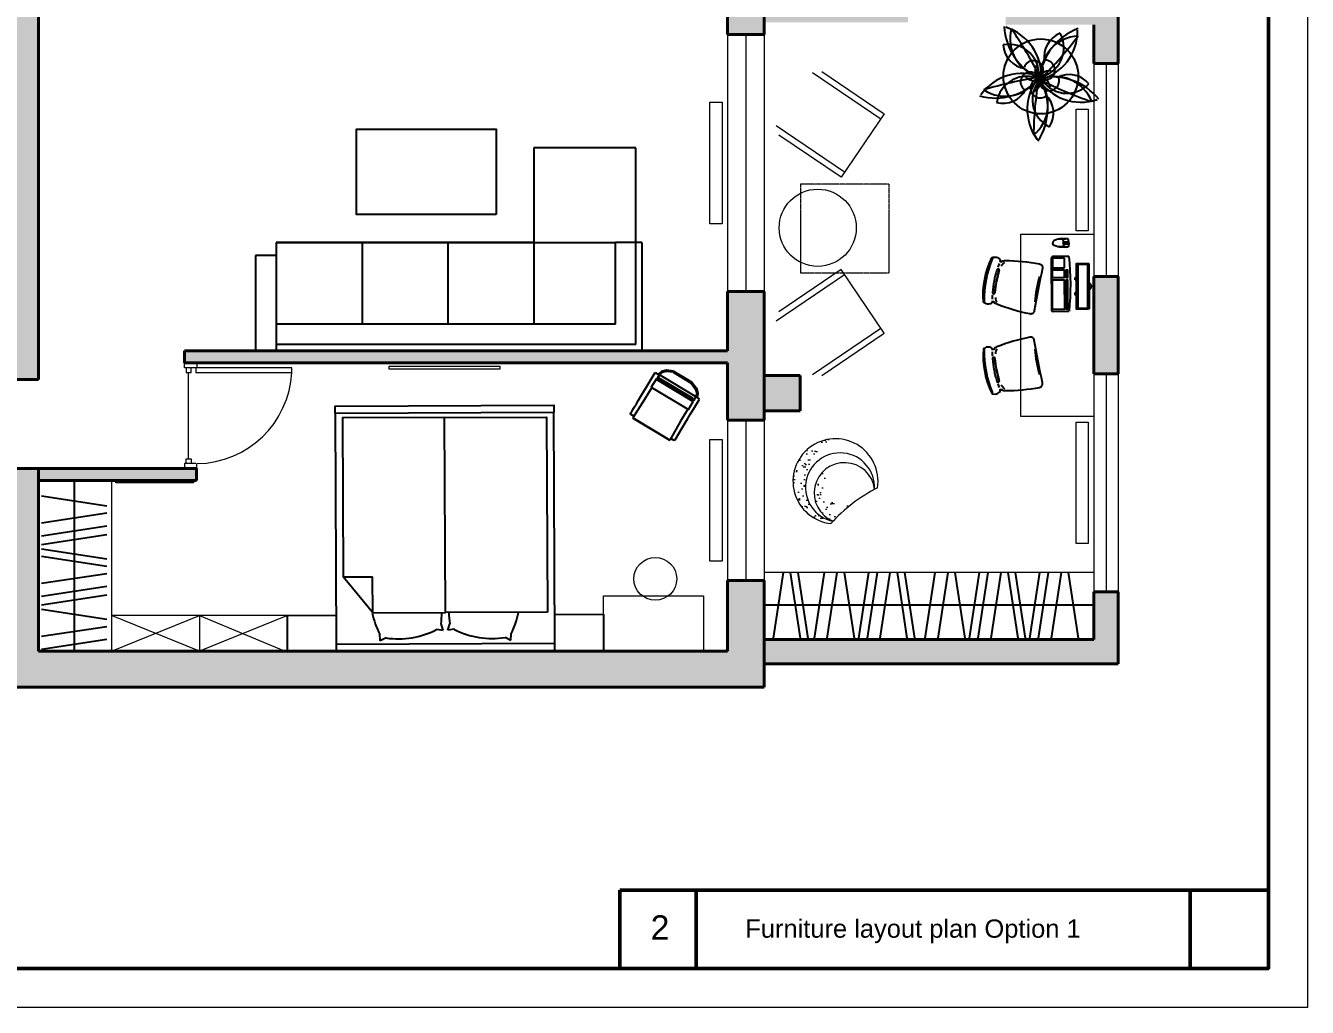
# Model space of a CAD drawing. Header units: millimetres. Extents: x -113694 to 67403, y -186630 to 63734.
# Drawn here: x -81465 to -70917, y -186523 to -178447 of the extents above; entities that cross this region are included whole.
import ezdxf

# ---------------------------------------------------------------- set-up
doc = ezdxf.new("R2010")
doc.units = ezdxf.units.MM
doc.linetypes.add('ACAD_ISO03W100', pattern=[30, 12, -18])
doc.linetypes.add('DASHED2', pattern=[0.375, 0.25, -0.125])
for name, color, linetype, lineweight in [('0.5', 7, 'Continuous', 50), ('01 прерыпистая', 150, 'ACAD_ISO03W100', 20), ('07 размеры 0.2', 163, 'Continuous', 20), ('DVERI', 11, 'Continuous', 13), ('LEST', 32, 'Continuous', 15), ('MEBLEA', 5, 'Continuous', 18), ('Nadpisi', 240, 'Continuous', 9), ('STEN', 7, 'Continuous', 40), ('текст', 7, 'Continuous', 18)]:
    doc.layers.add(name, color=color, linetype=linetype, lineweight=lineweight)
doc.layers.add('B-FURNITURE', color=22, linetype='Continuous')
doc.layers.add('mebel', color=5, linetype='Continuous')
doc.layers.add('mobilier st', color=7, linetype='Continuous', lineweight=25, true_color=0xb5f6ac)
doc.styles.get("Standard").update_dxf_attribs({"font": 'arial.ttf'})
picture_1 = doc.add_image_def('image1.jpg', size_in_pixel=(3000, 3000))

# ---------------------------------------------------------------- blocks, each defined once
blk = doc.blocks.new('К')
at = {"layer": 'mebel'}
for p, q in [((2793, -708), (3093, -708)), ((2793, -1108), (2793, -708)), ((2793, -708), (3093, -708)), ((3093, -708), (3093, -1108)), ((3033, -1108), (1133, -1108)), ((1133, -1108), (1133, -2908)), ((3093, -1108), (2793, -1108)), ((3093, -1108), (2793, -1108)), ((3005, -1469), (2951, -1468)), ((2980, -1518), (3005, -1469)), ((2918, -1989), (2867, -1972)), ((2911, -1934), (2918, -1989)), ((2918, -2027), (2867, -2044)), ((2911, -2082), (2918, -2027)), ((2980, -2497), (3005, -2547)), ((2775, -2606), (2478, -2849)), ((2478, -2849), (2478, -2606)), ((2775, -2606), (2478, -2606)), ((3005, -2547), (2951, -2548)), ((1133, -2908), (3033, -2908)), ((2793, -2908), (3093, -2908)), ((2793, -3308), (2793, -2908)), ((2793, -2908), (3093, -2908)), ((3093, -2908), (3093, -3308)), ((3093, -3308), (2793, -3308))]:
    blk.add_line(p, q, dxfattribs=at)
for points in [[(1133, -2908), (1073, -2908), (1073, -1108), (1133, -1108)], [(3033, -2908), (3093, -2908), (3093, -1108), (3033, -1108)]]:
    blk.add_lwpolyline(points, close=True, dxfattribs=at)
for points in [[(2775, -1168), (2775, -2008), (1170, -2008), (1170, -1168), (2775, -1168)], [(2775, -2606), (2775, -2008), (1170, -2008), (1170, -2849), (2478, -2849)]]:
    blk.add_lwpolyline(points, dxfattribs=at)
for centre, start, end in [((2641, -2074), 62.8708, 78.6112), ((2308, -1624), 332.8708, 8.9344), ((2770, -1298), 270.4421, 278.2141), ((2770, -2718), 81.7859, 89.5579), ((2308, -2392), 351.0656, 27.1292), ((2641, -1942), 281.3888, 297.1292)]:
    blk.add_arc(centre, 681, start, end, dxfattribs=at)
blk = doc.blocks.new('*U298')
at = {"color": 132, "lineweight": 13}
for p, q in [((40, 53), (0, 53)), ((0, 53), (0, -53)), ((40, -44), (40, 53)), ((81, 17), (807, 17)), ((807, 37), (807, -3)), ((847, 37), (807, 37)), ((847, -3), (847, 37)), ((888, 53), (888, -53)), ((0, -53), (40, -53)), ((807, -3), (847, -3)), ((888, -53), (847, -53)), ((807, -851), (847, -851))]:
    blk.add_line(p, q, dxfattribs=at)
at = {"color": 132, "lineweight": 13, "extrusion": (0, 0, -1)}
for p, q in [((40, -3), (40, 37)), ((40, 37), (81, 37)), ((81, 37), (81, -3)), ((847, -53), (847, 53)), ((847, 53), (888, 53)), ((81, -3), (40, -3)), ((807, -44), (807, -851)), ((847, -44), (807, -44)), ((847, -851), (847, -44))]:
    blk.add_line(p, q, dxfattribs=at)
at = {"color": 132, "lineweight": 13}
blk.add_arc((849, -43), 809, 180.7498, 267.0036, dxfattribs=at)
blk = doc.blocks.new('m_62')
for p, q in [((-19.903665, 6.121826), (-20.276588, 4.478812)), ((-19.871604, 6.262994), (-19.903665, 6.121826)), ((-17.497611, 5.722857), (-19.871604, 6.262994)), ((-15.167945, 5.192828), (-17.497611, 5.722857)), ((-26.133573, -1.707077), (-25.478005, 1.160455)), ((-25.632298, -1.821136), (-25.007057, 0.954247)), ((-25.478005, 1.160455), (-23.761814, 3.658938)), ((-25.007057, 0.954247), (-23.394215, 3.299642)), ((-20.299363, 4.335547), (-24.12368, -12.513614)), ((-23.761814, 3.658938), (-21.992796, 4.925037)), ((-23.394215, 3.299642), (-21.807545, 4.445815)), ((-19.303566, 3.727436), (-22.972339, -12.436414)), ((-22.53794, -12.780619), (-18.763256, 3.849864)), ((-22.488576, -12.790489), (-18.709033, 3.861404)), ((-18.332082, 4.170895), (-22.277712, -13.212705)), ((-18.446558, 3.80168), (-22.226101, -12.850213)), ((-22.015237, -13.272428), (-18.069631, 4.111195)), ((-21.992796, 4.925037), (-20.127004, 5.137825)), ((-21.807545, 4.445815), (-20.244825, 4.618788)), ((-20.276588, 4.478812), (-20.308619, 4.337645)), ((-20.308619, 4.337645), (-20.286768, 4.332662)), ((-20.106518, 4.463124), (-18.4511, 4.086495)), ((-18.763256, 3.849864), (-19.303566, 3.727436)), ((-18.763256, 3.849864), (-18.714183, 3.838706)), ((-18.709033, 3.861404), (-18.446558, 3.80168)), ((-18.446558, 3.80168), (-18.417382, 3.795052)), ((-18.378001, -14.099979), (-14.432376, 3.283644)), ((-18.069631, 4.111195), (-18.332082, 4.170895)), ((-14.432376, 3.283644), (-18.069631, 4.111195)), ((-12.908619, 4.678774), (-15.167945, 5.192828)), ((-14.860838, 3.381109), (-14.804202, 3.368235)), ((-14.493459, 3.014588), (-8.815014, 1.722646)), ((-10.745632, 4.186654), (-12.908619, 4.678774)), ((-8.720141, 3.725815), (-10.745632, 4.186654)), ((-8.815014, 1.722646), (0, 0)), ((-6.869214, 3.304696), (-8.720141, 3.725815)), ((-5.212718, 2.927804), (-6.869214, 3.304696)), ((-5.212718, 2.927804), (-0.590282, 1.876116)), ((0, 0), (-3.94563, -17.383623)), ((-0.478708, 1.702285), (-0.822609, 0.187159)), ((-0.590282, 1.876116), (-0.478708, 1.702285)), ((0.022948, -0.005221), (0, 0)), ((-27.44075, -7.490015), (-26.133573, -1.707077)), ((-26.924434, -7.513949), (-25.632298, -1.821136)), ((-3.922683, -17.388844), (0.022948, -0.005221)), ((-0.059813, -0.38166), (-3.839355, -17.033577)), ((-3.816384, -17.038798), (-0.036841, -0.386882)), ((-0.036841, -0.386882), (-0.062352, -0.381064)), ((-0.062352, -0.381064), (-0.059813, -0.38166)), ((-0.059813, -0.38166), (-0.036841, -0.386882)), ((-27.44075, -7.490015), (-26.906567, -10.384226)), ((-26.926857, -7.500863), (-26.427173, -10.199451)), ((-26.906567, -10.384226), (-25.77998, -12.193441)), ((-26.427173, -10.199451), (-25.421047, -11.826253)), ((-25.77998, -12.193441), (-24.261331, -13.088727)), ((-25.421047, -11.826253), (-24.144363, -12.573433)), ((-24.571365, -14.454651), (-24.134349, -12.529325)), ((-22.197365, -14.994788), (-24.571365, -14.454651)), ((-24.134349, -12.529325), (-22.221386, -12.964559)), ((-24.12368, -12.513614), (-22.31909, -12.924194)), ((-22.31909, -12.924194), (-23.991429, -12.543702)), ((-23.991429, -12.543702), (-23.298096, -12.70144)), ((-22.972339, -12.436414), (-22.53794, -12.780619)), ((-22.53794, -12.780619), (-22.197365, -12.858128)), ((-22.488576, -12.790489), (-22.226101, -12.850213)), ((-22.197365, -12.856865), (-22.488576, -12.790489)), ((-22.277712, -13.212705), (-18.378001, -14.099979)), ((-22.226101, -12.850213), (-22.197365, -12.856865)), ((-19.8677, -15.524816), (-22.197365, -14.994788)), ((-17.60835, -16.038871), (-19.8677, -15.524816)), ((-18.378001, -14.099979), (-18.788427, -14.006591)), ((-18.321681, -13.851809), (-12.642336, -15.143967)), ((-12.642336, -15.143967), (-3.922683, -17.388844)), ((-15.445387, -16.530991), (-17.60835, -16.038871)), ((-13.419896, -16.99183), (-15.445387, -16.530991)), ((-11.568945, -17.412949), (-13.419896, -16.99183)), ((-9.912449, -17.789841), (-11.568945, -17.412949)), ((-8.470291, -18.117976), (-9.912449, -17.789841)), ((-7.270682, -18.390894), (-8.470291, -18.117976)), ((-6.334716, -18.603849), (-7.270682, -18.390894)), ((-5.671483, -18.754721), (-6.334716, -18.603849)), ((-5.290013, -18.841529), (-5.671483, -18.754721)), ((-5.114382, -18.733025), (-5.290013, -18.841529)), ((-4.765749, -17.197013), (-5.114382, -18.733025)), ((-3.841918, -17.032981), (-3.816384, -17.038798))]:
    blk.add_line(p, q)
blk = doc.blocks.new('Stul3')
at = {"layer": 'Nadpisi', "ltscale": 0.02}
h = blk.add_hatch(dxfattribs=at)
h.set_pattern_fill('AR-SAND', color=256, scale=2, style=0)
h.set_pattern_definition([(37.5, (-176830.11, -74253.66), (-3.200063, 97.882647), [0, -77.216, 0, -86.36, 0, -82.55]), (7.5, (-176830.11, -74253.66), (89.90466, 143.36502), [0, -41.656, 0, -69.596, 0, -26.67]), (327.5, (-176892.59, -74253.66), (158.198474, 0.287437), [0, -25.4, 0, -91.44, 0, -119.38]), (317.5, (-176892.59, -74253.66), (152.71129, 44.58586), [0, -12.7, 0, -59.944, 0, -68.58])])
h.paths.add_polyline_path([(-72, 485), (-21, 515), (36, 515), (81, 547), (231, 495, 0.978128), (-243, -22, -0.005019), (-216, -17, -0.479569), (-135, 418), (-149, 445), (-78, 455)])
h.paths.add_polyline_path([(-106, 244), (-106, 300), (-39, 300), (-1, 359, 0.578968), (-216, -17, -0.039914), (0, 0), (-168, 40), (-118, 95), (-128, 154), (-175, 197)], flags=17)
for centre, radius, start, end in [((0, 231), 350, 313.7856, 226.2144), ((-1, 168), 284, 319.2949, 220.7491), ((0, 109), 250, 329.8611, 210.417), ((0, -1357), 1357, 79.7069, 100.2931)]:
    blk.add_arc(centre, radius, start, end, dxfattribs=at)
blk = doc.blocks.new('Comp 01')
at = {"layer": 'B-FURNITURE'}
for points in [[(49360, 83983), (49730, 83983)], [(49360, 83983), (49360, 83974)], [(49725, 83970), (49725, 83889), (49365, 83889), (49365, 83970)], [(49730, 83983), (49730, 83974)], [(49473, 83867), (49493, 83867)], [(49597, 83867), (49616, 83867)]]:
    blk.add_lwpolyline(points, dxfattribs=at)
for points in [[(49360, 83974), (49730, 83974), (49730, 83874), (49360, 83874)], [(49364, 83970), (49726, 83970), (49726, 83887), (49364, 83887)]]:
    blk.add_lwpolyline(points, close=True, dxfattribs=at)
at = {"layer": 'B-FURNITURE', "ltscale": 600}
for points in [[(49789, 83815), (49789, 83681, -0.414214), (49779, 83671), (49349, 83671, -0.414214), (49339, 83681), (49339, 83815)], [(49901, 83815), (49873, 83812, 0.305342), (49868, 83807), (49866, 83758, 0.129908), (49881, 83695, 0.287576), (49901, 83684, 0.554561)], [(49901, 83815), (49929, 83812, -0.305342), (49934, 83807), (49936, 83758, -0.129908), (49921, 83695, -0.287576), (49901, 83684, -0.554561)]]:
    blk.add_lwpolyline(points, format="xyb", dxfattribs=at)
at = {"layer": 'B-FURNITURE', "color": 253, "ltscale": 600}
for points in [[(49599, 83789), (49599, 83803), (49354, 83803), (49354, 83789)], [(49354, 83789), (49599, 83789)], [(49354, 83780), (49354, 83681), (49599, 83681)], [(49354, 83780), (49599, 83780)], [(49599, 83681), (49599, 83780)], [(49681, 83789), (49681, 83803), (49615, 83803), (49615, 83789)], [(49615, 83789), (49681, 83789)], [(49615, 83780), (49681, 83780)], [(49615, 83780), (49615, 83681), (49681, 83681)], [(49681, 83681), (49681, 83780)], [(49775, 83681), (49697, 83681), (49697, 83780)], [(49697, 83780), (49775, 83780)], [(49775, 83780), (49775, 83681)]]:
    blk.add_lwpolyline(points, dxfattribs=at)
for points in [[(49868, 83807, -0.060586), (49869, 83726, 1.11092)], [(49896, 83772, 0.218143), (49871, 83765, -2.120989)], [(49906, 83772, -0.218143), (49931, 83765, 2.120989)], [(49934, 83807, 0.060586), (49933, 83726, -1.11092)]]:
    blk.add_lwpolyline(points, format="xyb", dxfattribs=at)
at = {"layer": 'B-FURNITURE', "ltscale": 600}
blk.add_arc((49564, 81541), 2286, 84.3504, 95.6496, dxfattribs=at)
at = {"layer": 'B-FURNITURE'}
for start_param, end_param in [(5.879736, 6.686635), (7.484941, 7.521351), (5.045019, 5.08143)]:
    blk.add_ellipse((49545, 83803), major_axis=(0, 196), ratio=0.385319, start_param=start_param, end_param=end_param, dxfattribs=at)
at = {"layer": 'B-FURNITURE', "color": 253, "ltscale": 600}
for centre, major_axis, ratio in [((49901, 83791), (0, 23.7), 0.333544), ((49901, 83794), (0, 10.5), 0.431937)]:
    blk.add_ellipse(centre, major_axis=major_axis, ratio=ratio, dxfattribs=at)
at = {"layer": 'B-FURNITURE'}
for points in [[(49494, 83874), (49493, 83871), (49493, 83869), (49493, 83867)], [(49597, 83867), (49597, 83869), (49596, 83871), (49596, 83874)]]:
    blk.add_open_spline(points, degree=3, dxfattribs=at)
blk = doc.blocks.new('z_11')
blk.add_circle((24, 531), 308)
for centre, radius, start, end in [((215, 965), 492, 182.7195, 246.0124), ((-391, 536), 419, 356.3011, 72.4309), ((93, 840), 322, 165.1022, 256.7123), ((-2926, -967), 3302, 26.9033, 34.9112), ((-33, 768), 247, 278.9033, 28.7567), ((-92, 908), 419, 284.3011, 0.4309), ((504, 465), 492, 110.7195, 174.0124), ((347, 542), 322, 93.1022, 184.7123), ((-2304, 2854), 3302, 314.9033, 322.9112), ((261, 691), 210, 111.578, 189.5175), ((-239, 548), 247, 350.9033, 100.7567), ((-76, 804), 210, 183.578, 261.5175), ((-37, 579), 81.4, 222.0821, 159.8201), ((58, 584), 81.4, 150.0821, 87.8201), ((-130, 136), 419, 68.3011, 144.4309), ((-94, 284), 247, 62.9033, 172.7567), ((-61, 486), 81.4, 294.0821, 231.8201), ((331, 261), 419, 140.3011, 216.4309), ((93, 495), 81.4, 78.0821, 15.8201), ((3, 526), 15.4, 318.0124, 34.8372), ((142, 208), 322, 21.1022, 112.7123), ((258, 336), 210, 39.578, 117.5175), ((-351, 845), 492, 254.7195, 318.0124), ((-270, 690), 322, 237.1022, 328.7123), ((516, -2739), 3302, 98.9033, 106.9112), ((-288, 519), 210, 255.578, 333.5175), ((20, 435), 81.4, 6.0821, 303.8201), ((201, 340), 247, 134.9033, 244.7567), ((-239, 299), 322, 309.1022, 40.7123), ((3265, -13), 3302, 170.9033, 178.9112), ((1, 508), 15.4, 30.0124, 106.8372), ((-411, 270), 492, 326.7195, 30.0124), ((355, 738), 419, 212.3011, 288.4309), ((18, 501), 15.4, 102.0124, 178.8372), ((117, 35), 492, 38.7195, 102.0124), ((21, 530), 15.4, 246.0124, 322.8372), ((30, 514), 15.4, 174.0124, 250.8372), ((1522, 3444), 3302, 242.9033, 250.9112), ((239, 639), 247, 206.9033, 316.7567), ((-81, 229), 210, 327.578, 45.5175)]:
    blk.add_arc(centre, radius, start, end)

msp = doc.modelspace()

# ---------------------------------------------------------------- hatches: boundary and pattern name
at = {"layer": 'MEBLEA'}
h = msp.add_hatch(color=256, dxfattribs=at)
h.set_gradient(color1=(147, 149, 152), color2=(147, 149, 152), tint=1)
h.paths.add_polyline_path([(-81358.5, -175656), (-81258.5, -175656), (-81258.5, -175256), (-81658.5, -175256), (-81658.5, -181059), (-84831.4, -181059), (-84831.4, -181359), (-81358.5, -181359)])
h.paths.add_polyline_path([(-84831.4, -181059), (-87439.5, -181059), (-87439.5, -181814), (-87139.5, -181814), (-87139.5, -181359), (-84831.4, -181359)])
h.paths.add_polyline_path([(-75387.5, -183012), (-75687.5, -183012), (-75687.5, -183594), (-78009, -183594), (-78909, -183597.9), (-79309.9, -183599.7), (-79309.9, -183599.2), (-79322.5, -183594), (-80330.5, -183594), (-80758.5, -183594), (-81358.5, -183594), (-81358.5, -182089), (-81658.5, -182089), (-81658.5, -183589), (-82143.5, -183589), (-87139.5, -183589), (-87139.5, -183215.7), (-87139.5, -183134), (-87439.5, -183134), (-87439.5, -183889), (-75387.5, -183889)])
h.paths.add_polyline_path([(-72473.5, -183104.1), (-72673.5, -183104.1), (-72673.5, -183496.1), (-75387.5, -183496.1), (-75387.5, -183696.1), (-72473.5, -183696.1)])
h.paths.add_polyline_path([(-72473.5, -180511.1), (-72673.5, -180511.1), (-72673.5, -181311.1), (-72473.5, -181311.1)])
h.paths.add_polyline_path([(-72473.5, -177920), (-72673.5, -177920), (-72673.5, -178188), (-73398.5, -178188), (-73398.5, -178440.1), (-72673.5, -178440.1), (-72673.5, -178759.1), (-72473.5, -178759.1)])
h.paths.add_polyline_path([(-72473.5, -175543), (-75387.5, -175543), (-75387.5, -175743), (-72673.5, -175743), (-72673.5, -176213), (-72473.5, -176213)])
h.paths.add_polyline_path([(-75387.5, -175256), (-80473.5, -175256), (-80473.5, -175656), (-80227.5, -175656), (-80227.5, -176184), (-80127.5, -176184), (-80127.5, -175499), (-78272.5, -175499), (-78272.5, -177084), (-77912.5, -177084), (-77912.5, -176555.9), (-77912.5, -175508), (-76285, -175508), (-76285, -175505.6), (-75685, -175508), (-75687.5, -176108), (-75687.5, -176132), (-75387.5, -176132)])
h.paths.add_polyline_path([(-74204.5, -178188), (-75387.5, -178188), (-75387.5, -178420), (-74204.5, -178420)])
h.paths.add_polyline_path([(-75387.5, -177277), (-75687.5, -177277), (-75687.5, -178053), (-75687.5, -178520), (-75387.5, -178520)])
h.paths.add_polyline_path([(-75387.5, -180634), (-75687.5, -180634), (-75687.5, -181121), (-80158.5, -181121), (-80158.5, -181221), (-80054.3, -181221), (-75687.5, -181221), (-75687.5, -181693), (-75387.5, -181693)])
h.paths.add_polyline_path([(-75090.5, -181324), (-75387.5, -181324), (-75387.5, -181616), (-75090.5, -181616)])
h.paths.add_polyline_path([(-80058.5, -182089), (-80158.5, -182089), (-81358.5, -182089), (-81358.5, -182189), (-81197.3, -182189), (-80058.5, -182189)])
h.paths.add_polyline_path([(-77912.5, -177084), (-78012.5, -177084), (-78012.5, -177953), (-77912.5, -177953)])
h.paths.add_polyline_path([(-77312.5, -177953), (-80227.5, -177953), (-80227.5, -178053), (-79803.3, -178053), (-77312.5, -178053)])
h.paths.add_polyline_path([(-80127.5, -177684), (-80227.5, -177684), (-80227.5, -177953), (-80127.5, -177953)])
h.paths.add_polyline_path([(-79150, -176884), (-80227.5, -176884), (-80227.5, -176984), (-79150, -176984)], flags=17)
h.paths.add_polyline_path([(-79150, -175499), (-79250, -175499), (-79250, -176884), (-79150, -176884)], flags=17)

# ---------------------------------------------------------------- linework, layer by layer
at = {"layer": '0.5', "linetype": 'ByBlock', "lineweight": 50}
for p, q in [((-71236.7, -185559.4), (-76574.2, -185559.4)), ((-76574.2, -185559.4), (-76574.2, -186202.9)), ((-75946, -185559.4), (-75946, -186202.9)), ((-71879.9, -185559.4), (-71879.9, -186202.9))]:
    msp.add_line(p, q, dxfattribs=at)
msp.add_lwpolyline([(-88642.7, -173404.3), (-71236.7, -173404.3), (-71236.7, -186202.9), (-88642.7, -186202.9), (-88642.7, -173404.3)], dxfattribs=at)
at = {"layer": '01 прерыпистая', "color": 7, "linetype": 'ByBlock', "ltscale": 5, "true_color": 0xffffff}
msp.add_lwpolyline([(-89922.5, -173084.4), (-70916.7, -173084.4), (-70916.7, -186522.8), (-89922.5, -186522.8), (-89922.5, -173084.4)], dxfattribs=at)
at = {"layer": 'LEST'}
for p, q in [((-75687.5, -178520), (-75687.5, -180634)), ((-75537.5, -178520), (-75537.5, -180634)), ((-75387.5, -178520), (-75387.5, -180634)), ((-72673.5, -178759.1), (-72673.5, -180511.1)), ((-72573.5, -178759.1), (-72573.5, -180511.1)), ((-72473.5, -178759.1), (-72473.5, -180511.1)), ((-72673.5, -181311.1), (-72673.5, -183104.1)), ((-72573.5, -181311.1), (-72573.5, -183104.1)), ((-72473.5, -181311.1), (-72473.5, -183104.1)), ((-75687.5, -181693), (-75687.5, -183012)), ((-75537.5, -181693), (-75537.5, -183012)), ((-75387.5, -181693), (-75387.5, -183012))]:
    msp.add_line(p, q, dxfattribs=at)
at = {"layer": 'mebel', "linetype": 'Continuous', "lineweight": 13}
for p, q in [((-74989.3, -178831.2), (-74426.5, -179212.8)), ((-74911.6, -178823.5), (-74398.5, -179171.4)), ((-74398.5, -179171.4), (-74753.2, -179694.5)), ((-74725.1, -179653.1), (-75287.9, -179271.5)), ((-74753.2, -179694.5), (-75266.3, -179346.5)), ((-74753.2, -180454.2), (-75266.3, -180802.2)), ((-74398.5, -180977.3), (-74753.2, -180454.2)), ((-74725.1, -180495.6), (-75287.9, -180877.2)), ((-74989.3, -181317.5), (-74426.5, -180935.9)), ((-74911.6, -181325.2), (-74398.5, -180977.3))]:
    msp.add_line(p, q, dxfattribs=at)
at = {"layer": 'mebel'}
for p, q in [((-76442.6, -180231), (-76442.6, -179451.3)), ((-79402.6, -180231), (-76610.5, -180231)), ((-77282.6, -180231), (-79402.6, -180231)), ((-78695.9, -180231), (-78695.9, -180903.1)), ((-77989.3, -180231), (-77989.3, -180903.1)), ((-81065.1, -182189), (-81065.1, -183594)), ((-81335.1, -182315.2), (-80795.1, -182397.2)), ((-81335.1, -182537.7), (-80795.1, -182455.7)), ((-81335.1, -182643.7), (-80795.1, -182561.7)), ((-81335.1, -182715.2), (-80795.1, -182633.2)), ((-81335.1, -182751.1), (-80795.1, -182833.1)), ((-81335.1, -182812), (-80795.1, -182894)), ((-81335.1, -183034.5), (-80795.1, -182952.5)), ((-75309.5, -183484.9), (-75227.5, -182944.9)), ((-75087, -183484.9), (-75169, -182944.9)), ((-75026.1, -183484.9), (-75108.1, -182944.9)), ((-74973.3, -183484.9), (-74891.3, -182944.9)), ((-74867.3, -183484.9), (-74785.3, -182944.9)), ((-74644.8, -183484.9), (-74726.8, -182944.9)), ((-74608.9, -183484.9), (-74526.9, -182944.9)), ((-74537.4, -183484.9), (-74455.4, -182944.9)), ((-74431.4, -183484.9), (-74349.4, -182944.9)), ((-74208.9, -183484.9), (-74290.9, -182944.9)), ((-74148, -183484.9), (-74230, -182944.9)), ((-74060.8, -183484.9), (-73978.8, -182944.9)), ((-73954.8, -183484.9), (-73872.8, -182944.9)), ((-73732.3, -183484.9), (-73814.3, -182944.9)), ((-73696.4, -183484.9), (-73614.4, -182944.9)), ((-73624.9, -183484.9), (-73542.9, -182944.9)), ((-73518.9, -183484.9), (-73436.9, -182944.9)), ((-73296.4, -183484.9), (-73378.4, -182944.9)), ((-73235.5, -183484.9), (-73317.5, -182944.9)), ((-73199.6, -183484.9), (-73117.6, -182944.9)), ((-73128.1, -183484.9), (-73046.2, -182944.9)), ((-73022.2, -183484.9), (-72940.2, -182944.9)), ((-72799.7, -183484.9), (-72881.7, -182944.9)), ((-81335.1, -183140.5), (-80795.1, -183058.5)), ((-81335.1, -183211.9), (-80795.1, -183129.9)), ((-72673.5, -183214.9), (-75387.5, -183214.9)), ((-81335.1, -183247.9), (-80795.1, -183329.9)), ((-81335.1, -183470.4), (-80795.1, -183388.4)), ((-81335.1, -183576.4), (-80795.1, -183494.4))]:
    msp.add_line(p, q, dxfattribs=at)
msp.add_lwpolyline([(-77593.3, -180001.3), (-78742.5, -180001.3), (-78742.5, -179298.1), (-77593.3, -179298.1)], close=True, dxfattribs=at)
for points in [[(-76442.6, -179451.3), (-77282.6, -179451.3)], [(-77282.6, -179451.3), (-77282.6, -180903.1)], [(-79402.6, -180231), (-79402.6, -181121)], [(-76610.5, -180903.1), (-76610.5, -180231)], [(-76392.6, -180231), (-76610.5, -180231)], [(-76442.6, -181071), (-76442.6, -180231)], [(-76392.6, -180231), (-76392.6, -181121)], [(-79402.6, -180338), (-79572.6, -180338)], [(-79572.6, -180338), (-79572.6, -181121)], [(-76610.5, -180903.1), (-79402.6, -180903.1)], [(-76442.6, -181071), (-79402.6, -181071)], [(-76392.6, -181121), (-79572.6, -181121)]]:
    msp.add_lwpolyline(points, dxfattribs=at)
for points in [[(-73485.4, -180350.2, -0.0970161), (-73466.8, -180355, -0.0618007), (-73450.3, -180365.5, -0.2174275), (-73445, -180384.6), (-73433.9, -180388.7, -0.1398976), (-73430.3, -180384.6, -0.092124), (-73417.3, -180380.6, -0.0270342), (-73403.4, -180379.8, -0.0476808), (-73120.3, -180406.1, -0.4217722), (-73096.5, -180441.9, 0.0119696), (-73164.1, -180794.1, -0.4217722), (-73199.4, -180818.6, -0.0476808), (-73472.2, -180738.2, -0.0270342), (-73484.8, -180732.3, -0.092124), (-73495.3, -180723.9, -0.1398976), (-73497.2, -180718.7), (-73509.1, -180718.4, -0.2174275), (-73521, -180734.2, -0.0618007), (-73540.2, -180737.9, -0.0970161), (-73559.3, -180735.4), (-73577, -180726.3, -0.2596177), (-73582.4, -180718.2, -0.1355938), (-73513.2, -180357.6, -0.2596177), (-73505.2, -180352.1)], [(-73485.4, -181478.2, 0.0970161), (-73466.8, -181473.4, 0.0618007), (-73450.3, -181462.9, 0.2174275), (-73445, -181443.8), (-73433.9, -181439.7, 0.1398976), (-73430.3, -181443.8, 0.092124), (-73417.3, -181447.7, 0.0270342), (-73403.4, -181448.5, 0.0476808), (-73120.3, -181422.3, 0.4217722), (-73096.5, -181386.5, -0.0119696), (-73164.1, -181034.3, 0.4217722), (-73199.4, -181009.8, 0.0476808), (-73472.2, -181090.2, 0.0270342), (-73484.8, -181096.1, 0.092124), (-73495.3, -181104.5, 0.1398976), (-73497.2, -181109.7), (-73509.1, -181110, 0.2174275), (-73521, -181094.2, 0.0618007), (-73540.2, -181090.5, 0.0970161), (-73559.3, -181093), (-73577, -181102.1, 0.2596177), (-73582.4, -181110.2, 0.1355938), (-73513.2, -181470.7, 0.2596177), (-73505.2, -181476.3)]]:
    msp.add_lwpolyline(points, format="xyb", close=True, dxfattribs=at)
for points in [[(-73434.8, -180391.8, -0.0791527), (-73433.9, -180388.7, -0.0791527)], [(-73434.8, -181436.6, 0.0791527), (-73433.9, -181439.7, 0.0791527)]]:
    msp.add_lwpolyline(points, format="xyb", dxfattribs=at)
for centre, radius, start, end in [((-72706.3, -180699.3), 870.4, 157.05908, 181.22344), ((-72645.1, -180711.1), 865.4, 162.83041, 175.4521), ((-72645.1, -180711.1), 847.8, 162.83041, 175.4521), ((-72645.1, -180711.1), 845.4, 162.83041, 175.4521), ((-73462.3, -180458.6), 10, 342.83041, 162.83041), ((-73114.6, -180552.3), 369.5, 156.2756, 161.44246), ((-73464.6, -180457.9), 10, 342.83041, 65.82478), ((-73468.5, -180380.8), 23.8, 334.88058, 350.8589), ((-73348.5, -180470.1), 96.9, 128.63945, 153.50287), ((-72151.2, -180805.8), 1013, 163.13438, 175.14814), ((-73140, -180684.8), 369.5, 176.84005, 182.00692), ((-73497.7, -180643.3), 10, 175.4521, 355.4521), ((-73500.2, -180643.1), 10, 272.45773, 355.4521), ((-73387.8, -180674.6), 96.9, 184.77964, 209.64306), ((-73532.3, -180713.2), 23.8, 347.42361, 3.40193), ((-73487.2, -180718), 10.1, 165.64122, 183.74395), ((-73387.8, -181153.7), 96.9, 150.35694, 175.22036), ((-72151.2, -181022.6), 1013, 184.85186, 196.86562), ((-72706.3, -181129), 870.4, 178.77656, 202.94092), ((-73140, -181143.6), 369.5, 177.99308, 183.15995), ((-73532.3, -181115.1), 23.8, 356.59807, 12.57639), ((-73497.7, -181185.1), 10, 4.5479, 184.5479), ((-72645.1, -181117.3), 865.4, 184.5479, 197.16959), ((-73500.2, -181185.3), 10, 4.5479, 87.54227), ((-73487.2, -181110.4), 10.1, 176.25605, 194.35878), ((-72645.1, -181117.3), 847.8, 184.5479, 197.16959), ((-72645.1, -181117.3), 845.4, 184.5479, 197.16959), ((-73462.3, -181369.8), 10, 197.16959, 17.16959), ((-73114.6, -181276.1), 369.5, 198.55754, 203.7244), ((-73464.6, -181370.5), 10, 294.17522, 17.16959), ((-73348.5, -181358.3), 96.9, 206.49713, 231.36055), ((-73468.5, -181447.6), 23.8, 9.1411, 25.11942)]:
    msp.add_arc(centre, radius, start, end, dxfattribs=at)
at = {"layer": 'MEBLEA'}
for p, q in [((-80758.5, -182189), (-80758.5, -183594)), ((-72673.5, -182946.1), (-75387.5, -182946.1)), ((-80034.2, -183594), (-80758.5, -183299.6)), ((-80758.5, -183594), (-80034.2, -183299.6)), ((-80034.2, -183299.6), (-80034.2, -183594)), ((-80034.2, -183299.6), (-79309, -183599.6)), ((-79309.9, -183299.6), (-80034.2, -183594))]:
    msp.add_line(p, q, dxfattribs=at)
for points in [[(-75833.9, -179077), (-75733.9, -179077), (-75733.9, -180077), (-75833.9, -180077), (-75833.9, -179077)], [(-72819.9, -179135.1), (-72719.9, -179135.1), (-72719.9, -180135.1), (-72819.9, -180135.1), (-72819.9, -179135.1)], [(-72819.9, -179135.1), (-72719.9, -179135.1), (-72719.9, -180135.1), (-72819.9, -180135.1), (-72819.9, -179135.1)], [(-73273.5, -180161.1), (-72673.5, -180161.1), (-72673.5, -181661.1), (-73273.5, -181661.1), (-73273.5, -180161.1)], [(-72819.9, -181707.6), (-72719.9, -181707.6), (-72719.9, -182707.6), (-72819.9, -182707.6), (-72819.9, -181707.6)], [(-72819.9, -181707.6), (-72719.9, -181707.6), (-72719.9, -182707.6), (-72819.9, -182707.6), (-72819.9, -181707.6)], [(-75833.9, -181852.5), (-75733.9, -181852.5), (-75733.9, -182852.5), (-75833.9, -182852.5), (-75833.9, -181852.5)]]:
    msp.add_lwpolyline(points, dxfattribs=at)
at = {"layer": 'MEBLEA', "linetype": 'DASHED2'}
msp.add_lwpolyline([(-74357.5, -179751), (-75087.5, -179751), (-75087.5, -180481), (-74357.5, -180481)], close=True, dxfattribs=at)
at = {"layer": 'MEBLEA'}
for points in [[(-78472.4, -181249.3), (-77562.2, -181249.3), (-77562.2, -181274), (-78472.4, -181274)], [(-80721.8, -182199.8), (-80084.4, -182199.8), (-80084.4, -182206.8), (-80721.8, -182206.8)], [(-76710.3, -183138.4), (-75887.5, -183138.4), (-75887.5, -183594), (-76710.3, -183594)], [(-79309.9, -183299.6), (-80758.5, -183299.6), (-80758.5, -183594), (-79309.9, -183594)]]:
    msp.add_lwpolyline(points, close=True, dxfattribs=at)
for centre, radius in [((-74946.1, -180109.7), 317.3), ((-76282.7, -182998), 176.3)]:
    msp.add_circle(centre, radius, dxfattribs=at)
at = {"layer": 'STEN'}
for p, q in [((-81358.5, -175656), (-81358.5, -181359)), ((-75387.5, -177277), (-75387.5, -178520)), ((-72473.5, -178759.1), (-72473.5, -177920)), ((-75687.5, -178053), (-75687.5, -178520)), ((-72673.5, -178440.1), (-72673.5, -178759.1)), ((-75687.5, -178520), (-75387.5, -178520)), ((-72673.5, -178759.1), (-72473.5, -178759.1)), ((-72673.5, -180511.1), (-72473.5, -180511.1)), ((-72673.5, -180511.1), (-72673.5, -181311.1)), ((-72473.5, -180511.1), (-72473.5, -181311.1)), ((-75687.5, -180634), (-75387.5, -180634)), ((-75687.5, -180634), (-75687.5, -181121)), ((-75387.5, -180634), (-75387.5, -181693)), ((-75687.5, -181121), (-80158.5, -181121)), ((-80158.5, -181121), (-80158.5, -181221)), ((-75687.5, -181221), (-80158.5, -181221)), ((-75687.5, -181221), (-75687.5, -181693)), ((-72673.5, -181311.1), (-72473.5, -181311.1)), ((-81358.5, -181359), (-87139.5, -181359)), ((-75387.5, -181324), (-75090.5, -181324)), ((-75090.5, -181324), (-75090.5, -181616)), ((-75090.5, -181616), (-75387.5, -181616)), ((-75687.5, -181693), (-75387.5, -181693)), ((-81658.5, -182089), (-80058.5, -182089)), ((-81358.5, -182089), (-81358.5, -183594)), ((-80058.5, -182189), (-80058.5, -182089)), ((-81358.5, -182189), (-81197.3, -182189)), ((-81197.3, -182189), (-80058.5, -182189)), ((-75687.5, -183012), (-75387.5, -183012)), ((-75687.5, -183012), (-75687.5, -183594)), ((-75387.5, -183012), (-75387.5, -183889)), ((-72673.5, -183104.1), (-72473.5, -183104.1)), ((-72673.5, -183104.1), (-72673.5, -183496.1)), ((-72473.5, -183104.1), (-72473.5, -183696.1)), ((-72673.5, -183496.1), (-75387.5, -183496.1)), ((-81358.5, -183594), (-80330.5, -183594)), ((-75687.5, -183594), (-80330.5, -183594)), ((-72473.5, -183696.1), (-75387.5, -183696.1)), ((-87439.5, -183889), (-75387.5, -183889))]:
    msp.add_line(p, q, dxfattribs=at)

# ---------------------------------------------------------------- block references
at = {"layer": 'DVERI', "xscale": 0.9777777777397442, "yscale": 0.9777777777397442, "zscale": 0.9777777777397442, "rotation": 90.00000000000001}
msp.add_blockref('*U298', (-80106.4, -182089), dxfattribs=at)
at = {"layer": 'mebel', "linetype": 'Continuous', "lineweight": 13}
msp.add_blockref('z_11', (-73134.2, -179395.6), dxfattribs=at)
at = {"layer": 'mebel', "xscale": 20, "yscale": 20, "zscale": 20, "rotation": 251.7832289510326}
msp.add_blockref('m_62', (-76162.6, -181857.2), dxfattribs=at)
at = {"layer": 'mebel', "rotation": 37.56686018655077}
msp.add_blockref('Stul3', (-74659.2, -182378.2), dxfattribs=at)
at = {"layer": 'MEBLEA', "rotation": 270.2474193365086}
msp.add_blockref('К', (-76014.4, -180492.1), dxfattribs=at)
at = {"layer": 'mobilier st', "xscale": -1, "rotation": 270.137400949289}
msp.add_blockref('Comp 01', (-156575.2, -230336.8), dxfattribs=at)

# ---------------------------------------------------------------- texts
msp.add_text('Furniture layout plan Option 1', height=150).set_placement((-75542.5, -185949.9))
at = {"layer": 'текст', "insert": (-76321.3, -185765.7), "char_height": 200, "attachment_point": 1}
msp.add_mtext_dynamic_manual_height_columns('2', width=580.946, gutter_width=12.5, heights=[0], dxfattribs=at)

# ---------------------------------------------------------------- pictures from other files: only their frames are drawn
at = {"layer": '07 размеры 0.2', "ltscale": 3}
image = msp.add_image(picture_1, insert=(-71879.9, -186202.9), size_in_units=(643.3, 643.3), dxfattribs=at)
image.dxf.flags = 7

doc.saveas('drawing.dxf')
